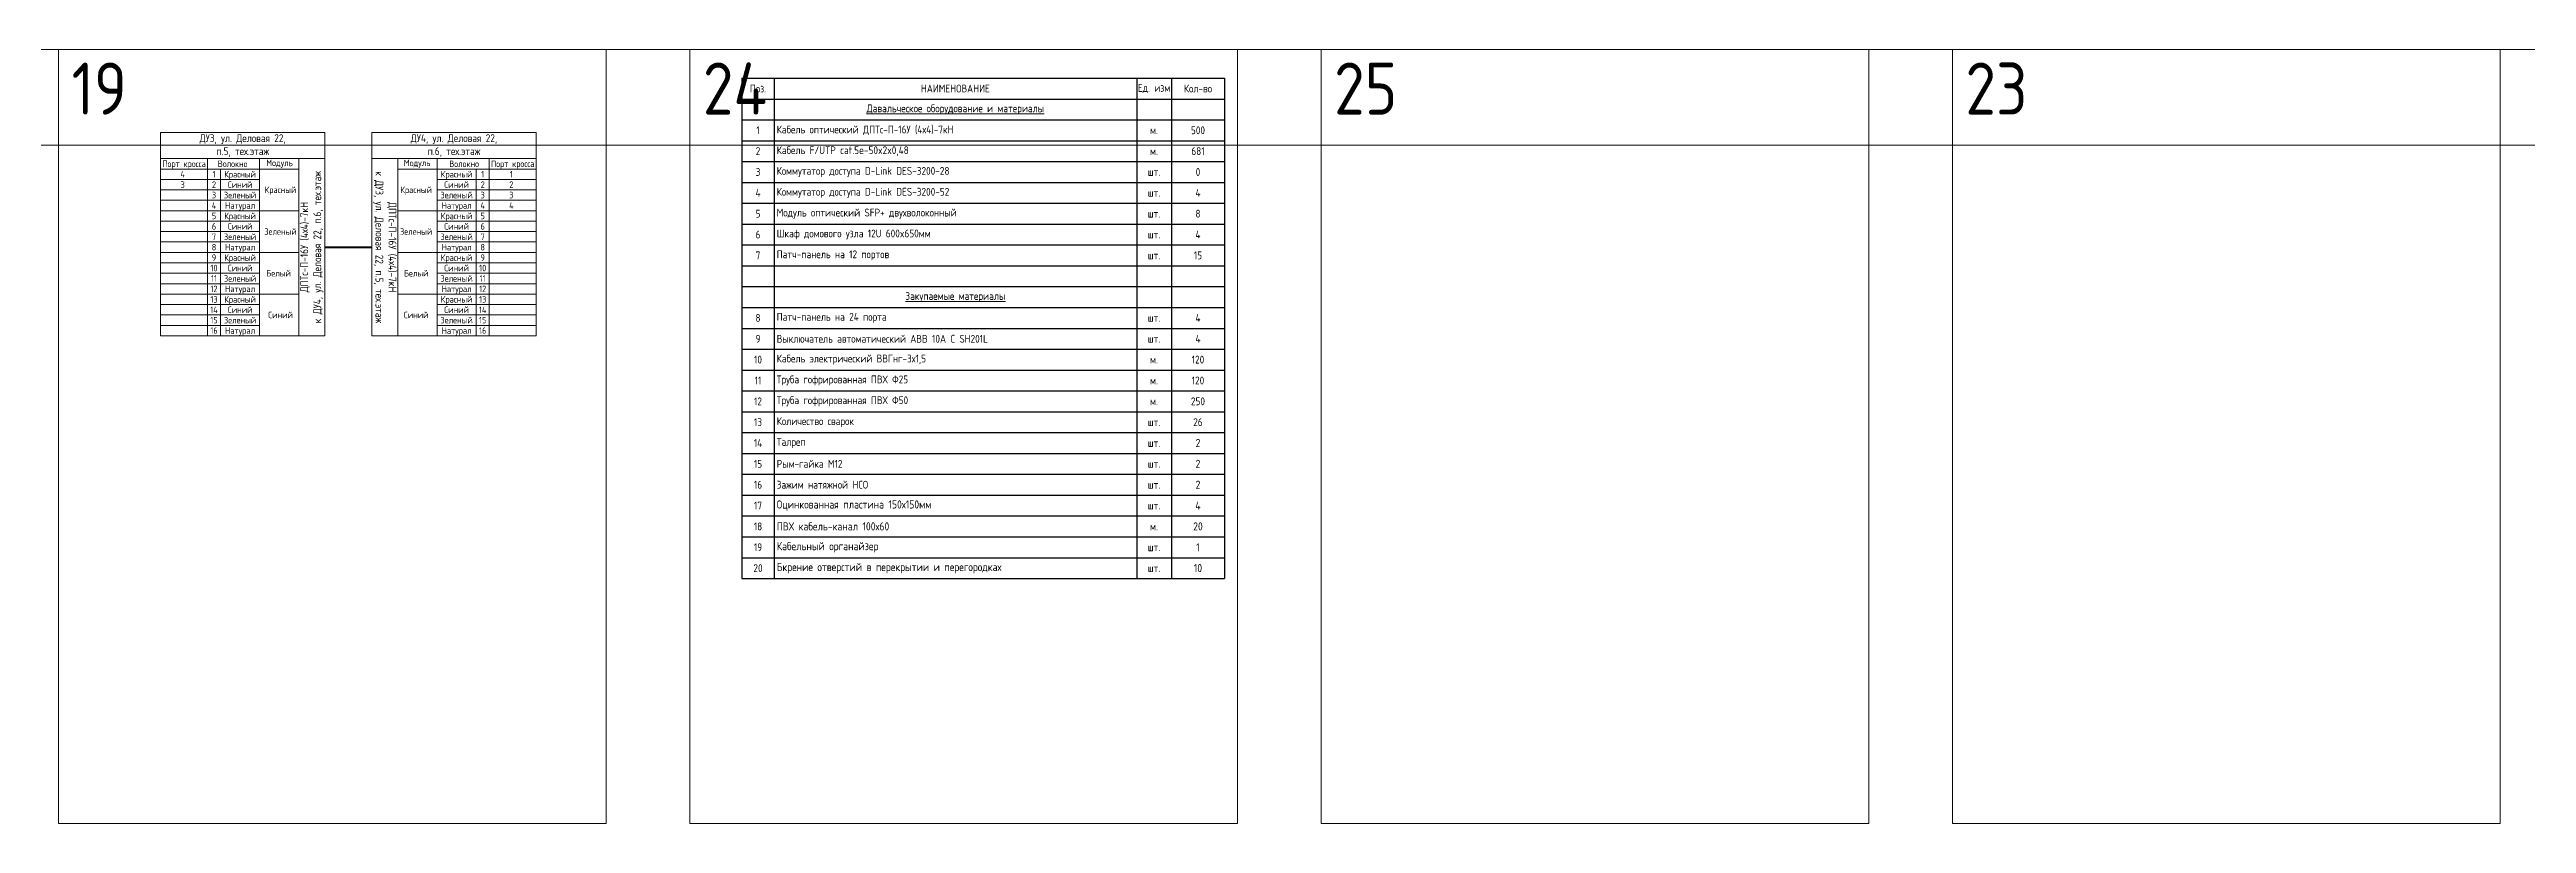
# Model space of a CAD drawing. Extents: x 6775 to 13793, y 2665 to 3972.
# Drawn here: x 10886 to 11835, y 3675 to 3972 of the extents above; entities that cross this region are included whole.
import ezdxf
from ezdxf.enums import TextEntityAlignment as Align

# ---------------------------------------------------------------- set-up
doc = ezdxf.new("R2010")
doc.units = 0
doc.header["$MEASUREMENT"] = 0
doc.layers.get('0').update_dxf_attribs({"linetype": 'CONTINUOUS'})
doc.layers.get('Defpoints').update_dxf_attribs({"linetype": 'CONTINUOUS'})
doc.layers.add('ВЭ', color=1, linetype='CONTINUOUS')
doc.styles.add('мой', font='', dxfattribs={"width": 0.9, "height": 3})
doc.styles.get('мой').set_extended_font_data('GOST Common')

# ---------------------------------------------------------------- blocks, each defined once
blk = doc.blocks.new('*T13')
at = {"layer": 'Defpoints', "color": 8, "linetype": 'ByBlock', "lineweight": 0, "transparency": 16777216}
for p, q in [((0, 0), (7018, 0)), ((0, 0), (0, -36.67)), ((242, 0), (242, -36.67)), ((484, 0), (484, -36.67)), ((726, 0), (726, -36.67)), ((968, 0), (968, -36.67)), ((1210, 0), (1210, -36.67)), ((1452, 0), (1452, -36.67)), ((1694, 0), (1694, -36.67)), ((1936, 0), (1936, -36.67)), ((2178, 0), (2178, -36.67)), ((2420, 0), (2420, -36.67)), ((2662, 0), (2662, -36.67)), ((2904, 0), (2904, -36.67)), ((3146, 0), (3146, -36.67)), ((3388, 0), (3388, -36.67)), ((3630, 0), (3630, -36.67)), ((3872, 0), (3872, -36.67)), ((4114, 0), (4114, -36.67)), ((4356, 0), (4356, -36.67)), ((4598, 0), (4598, -36.67)), ((4840, 0), (4840, -36.67)), ((5082, 0), (5082, -36.67)), ((5324, 0), (5324, -36.67)), ((5566, 0), (5566, -36.67)), ((5808, 0), (5808, -36.67)), ((6050, 0), (6050, -36.67)), ((6292, 0), (6292, -36.67)), ((6534, 0), (6534, -36.67)), ((6776, 0), (6776, -36.67)), ((0, -36.67), (7018, -36.67))]:
    blk.add_line(p, q, dxfattribs=at)
at = {"layer": 'Defpoints', "color": 0, "linetype": 'ByBlock', "lineweight": -2, "transparency": 16777216}
blk.add_line((7018, 0), (7018, -36.67), dxfattribs=at)
at = {"layer": 'Defpoints', "color": 5, "linetype": 'Continuous', "lineweight": 0, "transparency": 16777216, "char_height": 20, "width": 232, "attachment_point": 1, "style": 'мой'}
for s, insert in [('1', (5, -5)), ('2', (247, -5)), ('3', (489, -5)), ('4', (731, -5)), ('5', (973, -5)), ('6', (1215, -5)), ('7', (1457, -5)), ('8', (1699, -5)), ('9', (1941, -5)), ('10', (2183, -5)), ('11', (2425, -5)), ('12', (2667, -5)), ('13', (2909, -5)), ('14', (3151, -5)), ('16', (3393, -5)), ('17', (3635, -5)), ('18', (3877, -5)), ('19', (4119, -5)), ('{\\fGOST Common|b0|i0|c204|p34;24', (4361, -5)), ('25', (4603, -5)), ('23', (4845, -5)), ('28', (5087, -5)), ('29', (5329, -5)), ('33', (5571, -5)), ('34', (5813, -5)), ('35', (6055, -5)), ('36', (6297, -5)), ('37', (6539, -5)), ('38', (6781, -5))]:
    blk.add_mtext(s, dxfattribs=dict(at, insert=insert))
blk = doc.blocks.new('*U14')
at = {"layer": 'ВЭ', "color": 250, "linetype": 'ByBlock', "lineweight": 18}
blk.add_lwpolyline([(-105, -148.5), (105, -148.5), (105, 148.5), (-105, 148.5), (-105, -148.5)], dxfattribs=at)
blk = doc.blocks.new('*U15')
at = {"layer": 'Defpoints', "color": 0, "linetype": 'ByBlock', "lineweight": -2, "transparency": 16777216}
for p in [(4114, 0), (4356, 0), (4598, 0), (4840, 0)]:
    blk.add_blockref('*U14', p, dxfattribs=at)
blk = doc.blocks.new('*T57')
at = {"color": 0, "linetype": 'ByBlock', "lineweight": -2, "transparency": 16777216}
for p, q in [((0, 0), (185, 0)), ((0, 0), (0, -192)), ((12.31, 0), (12.31, -192)), ((151.31, 0), (151.31, -192)), ((164.61, 0), (164.61, -192)), ((185, 0), (185, -192)), ((0, -8), (185, -8)), ((0, -16), (185, -16)), ((0, -24), (185, -24)), ((0, -32), (185, -32)), ((0, -40), (185, -40)), ((0, -48), (185, -48)), ((0, -56), (185, -56)), ((0, -64), (185, -64)), ((0, -72), (185, -72)), ((0, -80), (185, -80)), ((0, -88), (185, -88)), ((0, -96), (185, -96)), ((0, -104), (185, -104)), ((0, -112), (185, -112)), ((0, -120), (185, -120)), ((0, -128), (185, -128)), ((0, -136), (185, -136)), ((0, -144), (185, -144)), ((0, -152), (185, -152)), ((0, -160), (185, -160)), ((0, -168), (185, -168)), ((0, -176), (185, -176)), ((0, -184), (185, -184)), ((0, -192), (185, -192))]:
    blk.add_line(p, q, dxfattribs=at)
at = {"color": 0, "linetype": 'Continuous', "lineweight": 18, "transparency": 16777216, "style": 'мой'}
for s, insert, char_height, width, attachment_point in [('Поз.', (6.15, -4), 3, 12.3052, 5), ('НАИМЕНОВАНИЕ', (81.81, -4), 3, 138.9985, 5), ('Ед. изм', (157.96, -4), 3, 13.3052, 5), ('Кол-во', (174.81, -4), 3, 20.3851, 5), ('1', (6.15, -20), 3, 10.3067, 5), ('Кабель оптический ДПТс-П-16У (4х4)-7кН', (13.31, -20), 3, 137, 4), ('{\\LДавальческое оборудование и материалы}', (81.81, -12), 3, 137, 5), ('500', (174.81, -20), 3, 18.3866, 5), ('2', (6.15, -28), 3, 10.3067, 5), ('Кабель F/UTP cat.5e-50x2x0,48', (13.31, -28), 3, 137, 4), ('м.', (157.96, -20), 3, 11.3067, 5), ('м.', (157.96, -28), 3, 11.3067, 5), ('681', (174.81, -28), 3, 18.3866, 5), ('3', (6.15, -36), 3, 10.3067, 5), ('Коммутатор доступа D-Link DES-3200-28', (13.31, -36), 3, 137, 4), ('шт.', (157.96, -36), 3, 11.3067, 5), ('0', (174.81, -36), 3, 18.3866, 5), ('4', (6.15, -44), 3, 10.3067, 5), ('Коммутатор доступа D-Link DES-3200-52', (13.31, -44), 3, 137, 4), ('шт.', (157.96, -44), 3, 11.3067, 5), ('4', (174.81, -44), 3, 18.3866, 5), ('5', (6.15, -52), 3, 10.3067, 5), ('Модуль оптический SFP+ двухволоконный', (13.31, -52), 3, 137, 4), ('шт.', (157.96, -52), 3, 11.3067, 5), ('8', (174.81, -52), 3, 18.3866, 5), ('6', (6.15, -60), 3, 10.3067, 5), ('Шкаф домового узла 12U 600x650мм', (13.31, -60), 3, 137, 4), ('{\\C256;Патч-панель на 12 портов}', (13.31, -68), 3, 137, 4), ('шт.', (157.96, -60), 3, 11.3067, 5), ('4', (174.81, -60), 3, 18.3866, 5), ('7', (6.15, -68), 3, 10.3067, 5), ('шт.', (157.96, -68), 3, 11.3067, 5), ('15', (174.81, -68), 3, 18.3866, 5), ('{\\LЗакупаемые материалы}', (81.81, -84), 3, 137, 5), ('8', (6.15, -92), 3, 10.3067, 5), ('{\\fGOST Common|b0|i0|c204|p34;\\C256;Патч\\fGOST Common|b0|i0|c0|p34;-\\fGOST Common|b0|i0|c204|p34;панель на 24\\fGOST Common|b0|i0|c0|p34; \\fGOST Common|b0|i0|c204|p34;порта}', (13.31, -92), 3, 137, 4), ('шт.', (157.96, -92), 3, 11.3067, 5), ('4', (174.81, -92), 3, 18.3866, 5), ('9', (6.15, -100), 3, 10.3067, 5), ('Выключатель автоматический ABB 10A C SH201L', (13.31, -100), 3, 137, 4), ('шт.', (157.96, -100), 3, 11.3067, 5), ('4', (174.81, -100), 3, 18.3866, 5), ('10', (6.15, -108), 3, 10.3067, 5), ('Кабель электрический ВВГнг-3х1,5', (13.31, -108), 3, 137, 4), ('м.', (157.96, -108), 3, 11.3067, 5), ('120', (174.81, -108), 3, 18.3866, 5), ('12', (6.15, -124), 3, 10.3067, 5), ('11', (6.15, -116), 3, 10.3067, 5), ('{\\fGOST Common|b0|i0|c204|p34;\\C256;Труба гофрированная ПВХ Ф\\fGOST Common|b0|i0|c0|p34;25}', (13.31, -116), 3, 137, 4), ('{\\fGOST Common|b0|i0|c204|p34;\\C256;Труба гофрированная ПВХ Ф\\fGOST Common|b0|i0|c0|p34;50}', (13.31, -124), 3, 137, 4), ('м.', (157.96, -116), 3, 11.3067, 5), ('м.', (157.96, -124), 3, 11.3067, 5), ('250', (174.81, -124), 3, 18.3866, 5), ('120', (174.81, -116), 3, 18.3866, 5), ('13', (6.15, -132), 3, 10.3067, 5), ('Количество сварок', (13.31, -132), 3, 137, 4), ('шт.', (157.96, -132), 3, 11.3067, 5), ('26', (174.81, -132), 3, 18.3866, 5), ('14', (6.15, -140), 3, 10.3067, 5), ('Талреп', (13.31, -140), 3, 137, 4), ('шт.', (157.96, -140), 3, 11.3067, 5), ('2', (174.81, -140), 3.12, 20.3851, 5), ('15', (6.15, -148), 3, 10.3067, 5), ('Рым-гайка М12', (13.31, -148), 3, 137, 4), ('шт.', (157.96, -148), 3, 11.3067, 5), ('2', (174.81, -148), 3.12, 20.3851, 5), ('16', (6.15, -156), 3, 10.3067, 5), ('Зажим натяжной НСО', (13.31, -156), 3, 137, 4), ('шт.', (157.96, -156), 3, 11.3067, 5), ('2', (174.81, -156), 3.12, 20.3851, 5), ('18', (6.15, -172), 3, 10.3067, 5), ('17', (6.15, -164), 3, 10.3067, 5), ('Оцинкованная пластина 150х150мм', (13.31, -164), 3.125, 137, 4), ('{\\fGOST Common|b0|i0|c204|p34;\\C7;ПВХ кабель-канал 100х60}', (13.31, -172), 3.125, 137, 4), ('шт.', (157.96, -164), 3, 11.3067, 5), ('20', (174.81, -172), 3.125, 20.3851, 5), ('4', (174.81, -164), 3.12, 20.3851, 5), ('19', (6.15, -180), 3, 10.3067, 5), ('{\\fGOST Common|b0|i0|c204|p34;\\C7;Кабельный органайзер\\P}', (13.31, -180), 3.125, 137, 4), ('шт.', (157.96, -180), 3, 11.3067, 5), ('м.', (157.96, -172), 3, 11.3067, 5), ('1', (174.81, -180), 3.12, 20.3851, 5), ('20', (6.15, -188), 3, 10.3067, 5), ('{\\fGOST Common|b0|i0|c204|p34;Бкрение отверстий в перекрытии и перегородках}', (13.31, -188), 3.125, 137, 4), ('шт.', (157.96, -188), 3, 11.3067, 5), ('10', (174.81, -188), 3.125, 20.3851, 5)]:
    blk.add_mtext(s, dxfattribs=dict(at, insert=insert, char_height=char_height, width=width, attachment_point=attachment_point))
blk = doc.blocks.new('*U180')
at = {"color": 7, "linetype": 'Continuous', "lineweight": 20}
blk.add_lwpolyline([(8, -1.5), (8, 2.5), (-7, 2.5), (-7, -1.5)], close=True, dxfattribs=at)
blk = doc.blocks.new('*U181')
at = {"color": 0, "linetype": 'ByBlock', "lineweight": -2, "transparency": 16777216}
for p in [(0, 0), (0, -4), (0, -8), (0, -12), (0, -16), (0, -20), (0, -24), (0, -28), (0, -32), (0, -36), (0, -40), (0, -44), (0, -48), (0, -52), (0, -56), (0, -60)]:
    blk.add_blockref('*U180', p, dxfattribs=at)
blk = doc.blocks.new('*U182')
at = {"color": 7, "linetype": 'Continuous', "lineweight": 20}
blk.add_lwpolyline([(-1, -2.5), (-1, 1.5), (-6, 1.5), (-6, -2.5)], close=True, dxfattribs=at)
blk = doc.blocks.new('*U185')
at = {"color": 0, "linetype": 'ByBlock', "lineweight": -2, "transparency": 16777216}
for p in [(0, 0), (0, -4), (0, -8), (0, -12), (0, -16), (0, -20), (0, -24), (0, -28), (0, -32), (0, -36), (0, -40), (0, -44), (0, -48), (0, -52), (0, -56), (0, -60)]:
    blk.add_blockref('*U182', p, dxfattribs=at)
blk = doc.blocks.new('*U186')
at = {"color": 7, "linetype": 'Continuous', "lineweight": 20}
blk.add_lwpolyline([(8, -1.5), (8, 2.5), (-10, 2.5), (-10, -1.5)], close=True, dxfattribs=at)
blk = doc.blocks.new('*U187')
at = {"color": 0, "linetype": 'ByBlock', "lineweight": -2, "transparency": 16777216}
for p in [(0, 0), (0, -4), (0, -8), (0, -12), (0, -16), (0, -20), (0, -24), (0, -28), (0, -32), (0, -36), (0, -40), (0, -44), (0, -48), (0, -52), (0, -56), (0, -60), (0, -64)]:
    blk.add_blockref('*U186', p, dxfattribs=at)
blk = doc.blocks.new('*U172')
at = {"color": 7, "linetype": 'Continuous', "lineweight": 20}
blk.add_lwpolyline([(8, -1.5), (8, 2.5), (-7, 2.5), (-7, -1.5)], close=True, dxfattribs=at)
blk = doc.blocks.new('*U173')
at = {"color": 0, "linetype": 'ByBlock', "lineweight": -2, "transparency": 16777216}
for p in [(0, 0), (0, -4), (0, -8), (0, -12), (0, -16), (0, -20), (0, -24), (0, -28), (0, -32), (0, -36), (0, -40), (0, -44), (0, -48), (0, -52), (0, -56), (0, -60)]:
    blk.add_blockref('*U172', p, dxfattribs=at)
blk = doc.blocks.new('*U174')
at = {"color": 7, "linetype": 'Continuous', "lineweight": 20}
blk.add_lwpolyline([(-1, -2.5), (-1, 1.5), (-6, 1.5), (-6, -2.5)], close=True, dxfattribs=at)
blk = doc.blocks.new('*U175')
at = {"color": 0, "linetype": 'ByBlock', "lineweight": -2, "transparency": 16777216}
for p in [(0, 0), (0, -4), (0, -8), (0, -12), (0, -16), (0, -20), (0, -24), (0, -28), (0, -32), (0, -36), (0, -40), (0, -44), (0, -48), (0, -52), (0, -56), (0, -60)]:
    blk.add_blockref('*U174', p, dxfattribs=at)
blk = doc.blocks.new('*U176')
at = {"color": 7, "linetype": 'Continuous', "lineweight": 20}
blk.add_lwpolyline([(8, -1.5), (8, 2.5), (-10, 2.5), (-10, -1.5)], close=True, dxfattribs=at)
blk = doc.blocks.new('*U177')
at = {"color": 0, "linetype": 'ByBlock', "lineweight": -2, "transparency": 16777216}
for p in [(0, 0), (0, -4), (0, -8), (0, -12), (0, -16), (0, -20), (0, -24), (0, -28), (0, -32), (0, -36), (0, -40), (0, -44), (0, -48), (0, -52), (0, -56), (0, -60), (0, -64)]:
    blk.add_blockref('*U176', p, dxfattribs=at)
blk = doc.blocks.new('*U178')
at = {"color": 7, "linetype": 'Continuous', "lineweight": 15}
blk.add_lwpolyline([(7.5, 8), (-7.5, 8), (-7.5, -8), (7.5, -8)], close=True, dxfattribs=at)
blk = doc.blocks.new('*U179')
at = {"color": 0, "linetype": 'ByBlock', "lineweight": -2, "transparency": 16777216}
for p in [(0, 0), (0, -16), (0, -32), (0, -48)]:
    blk.add_blockref('*U178', p, dxfattribs=at)
blk = doc.blocks.new('*U183')
at = {"color": 7, "linetype": 'Continuous', "lineweight": 15}
blk.add_lwpolyline([(7.5, 8), (-7.5, 8), (-7.5, -8), (7.5, -8)], close=True, dxfattribs=at)
blk = doc.blocks.new('*U184')
at = {"color": 0, "linetype": 'ByBlock', "lineweight": -2, "transparency": 16777216}
for p in [(0, 0), (0, -16), (0, -32), (0, -48)]:
    blk.add_blockref('*U183', p, dxfattribs=at)

msp = doc.modelspace()

# ---------------------------------------------------------------- linework, layer by layer
at = {"color": 7, "linetype": 'Continuous', "lineweight": 15}
for points in [[(10928.1, 3930.14), (10991.1, 3930.14), (10991.1, 3940.14), (10928.1, 3940.14)], [(11072.1, 3930.14), (11009.1, 3930.14), (11009.1, 3940.14), (11072.1, 3940.14)], [(10966.1, 3930.14), (10981.1, 3930.14), (10981.1, 3926.14), (10966.1, 3926.14)], [(10981.1, 3930.14), (10991.1, 3930.14), (10991.1, 3862.14), (10981.1, 3862.14)], [(11019.1, 3930.14), (11009.1, 3930.14), (11009.1, 3862.14), (11019.1, 3862.14)], [(11034.1, 3930.14), (11019.1, 3930.14), (11019.1, 3926.14), (11034.1, 3926.14)]]:
    msp.add_lwpolyline(points, close=True, dxfattribs=at)
at = {"color": 7, "linetype": 'Continuous', "lineweight": 40}
msp.add_lwpolyline([(10991.1, 3896.14), (11009.1, 3896.14)], dxfattribs=at)

# ---------------------------------------------------------------- block references
for name, p in [('*T13', (6775, 3972)), ('*T57', (11151, 3961))]:
    msp.add_blockref(name, p)
at = {"color": 7, "linetype": 'Continuous', "lineweight": 15}
for name, p in [('*U187', (10938.1, 3927.64)), ('*U185', (10952.1, 3924.64)), ('*U181', (10958.1, 3923.64)), ('*U179', (10973.6, 3918.14)), ('*U184', (11026.6, 3918.14))]:
    msp.add_blockref(name, p, dxfattribs=at)
at = {"color": 7, "linetype": 'Continuous', "lineweight": 15, "xscale": -1}
for name, p in [('*U173', (11042.1, 3923.64)), ('*U175', (11048.1, 3924.64)), ('*U177', (11062.1, 3927.64))]:
    msp.add_blockref(name, p, dxfattribs=at)
at = {"layer": 'Defpoints'}
msp.add_blockref('*U15', (6880, 3823.5), dxfattribs=at)

# ---------------------------------------------------------------- texts
at = {"color": 7, "style": 'мой', "width": 0.9}
for s, rotation, p in [('Порт кросса', 359.86157, (10937.1, 3928.14)), ('4', 359.86157, (10936.6, 3924.14)), ('Красный', 0.13843, (10958.6, 3924.14)), ('Красный', 0.13843, (11041.6, 3924.14)), ('Порт кросса', 0.13843, (11063.1, 3928.14)), ('1', 359.86157, (11062.6, 3924.14)), ('3', 359.86157, (10936.6, 3920.14)), ('Зеленый', 0.13843, (10958.6, 3916.14)), ('Натурал', 0.13843, (10958.6, 3912.14)), ('Синий', 0.13843, (10958.6, 3920.14)), ('Красный', 359.86157, (10974.1, 3918.14)), ('Красный', 0.13843, (11026.1, 3918.14)), ('Зеленый', 0.13843, (11041.6, 3916.14)), ('Натурал', 0.13843, (11041.6, 3912.14)), ('Синий', 0.13843, (11041.6, 3920.14)), ('4', 359.86157, (11062.6, 3912.14)), ('3', 359.86157, (11062.6, 3916.14)), ('2', 359.86157, (11062.6, 3920.14)), ('Красный', 0.13843, (10958.6, 3908.14)), ('Синий', 0.13843, (10958.6, 3904.14)), ('Зеленый', 359.86157, (10974.1, 3902.14)), ('Зеленый', 0.13843, (11026.1, 3902.14)), ('Красный', 0.13843, (11041.6, 3908.14)), ('Синий', 0.13843, (11041.6, 3904.14)), ('Зеленый', 0.13843, (10958.6, 3900.14)), ('Красный', 0.13843, (10958.6, 3892.14)), ('Натурал', 0.13843, (10958.6, 3896.14)), ('Зеленый', 0.13843, (11041.6, 3900.14)), ('Красный', 0.13843, (11041.6, 3892.14)), ('Натурал', 0.13843, (11041.6, 3896.14)), ('Зеленый', 0.13843, (10958.6, 3884.14)), ('Синий', 0.13843, (10958.6, 3888.14)), ('Белый ', 359.86157, (10974.1, 3886.14)), ('Белый ', 0.13843, (11026.87, 3886.15)), ('Зеленый', 0.13843, (11041.6, 3884.14)), ('Синий', 0.13843, (11041.6, 3888.14)), ('Красный', 0.13843, (10958.6, 3876.14)), ('Натурал', 0.13843, (10958.6, 3880.14)), ('Красный', 0.13843, (11041.6, 3876.14)), ('Натурал', 0.13843, (11041.6, 3880.14)), ('Зеленый', 0.13843, (10958.6, 3868.14)), ('Натурал', 0.13843, (10958.6, 3864.14)), ('Синий', 0.13843, (10958.6, 3872.14)), ('Синий', 359.86157, (10974.1, 3870.14)), ('Синий', 0.13843, (11026.1, 3870.14)), ('Зеленый', 0.13843, (11041.6, 3868.14)), ('Натурал', 0.13843, (11041.6, 3864.14)), ('Синий', 0.13843, (11041.6, 3872.14))]:
    msp.add_text(s, height=2.5, rotation=rotation, dxfattribs=at).set_placement(p, align=Align.MIDDLE_CENTER)
for s, rotation, p in [('1', 359.86157, (10948.6, 3924.14)), ('Волокно', 359.86157, (10955.73, 3928.14)), ('Модуль', 359.86157, (10973.73, 3928.14)), ('Модуль', 0.13843, (11026.47, 3928.14)), ('Волокно', 0.13843, (11044.47, 3928.14)), ('1', 0.13843, (11051.6, 3924.14)), ('4', 359.86157, (10948.6, 3912.14)), ('3', 359.86157, (10948.6, 3916.14)), ('2', 359.86157, (10948.6, 3920.14)), ('4', 0.13843, (11051.6, 3912.14)), ('3', 0.13843, (11051.6, 3916.14)), ('2', 0.13843, (11051.6, 3920.14)), ('5', 359.86157, (10948.6, 3908.14)), ('6', 359.86157, (10948.6, 3904.14)), ('5', 0.13843, (11051.6, 3908.14)), ('6', 0.13843, (11051.6, 3904.14)), ('7', 359.86157, (10948.6, 3900.14)), ('9', 359.86157, (10948.6, 3892.14)), ('8', 359.86157, (10948.6, 3896.14)), ('7', 0.13843, (11051.6, 3900.14)), ('9', 0.13843, (11051.6, 3892.14)), ('8', 0.13843, (11051.6, 3896.14)), ('10', 359.86157, (10948.6, 3888.14)), ('11', 359.86157, (10948.6, 3884.14)), ('10', 0.13843, (11051.6, 3888.14)), ('11', 0.13843, (11051.6, 3884.14)), ('13', 359.86157, (10948.6, 3876.14)), ('12', 359.86157, (10948.6, 3880.14)), ('13', 0.13843, (11051.6, 3876.14)), ('12', 0.13843, (11051.6, 3880.14)), ('14', 359.86157, (10948.6, 3872.14)), ('15', 359.86157, (10948.6, 3868.14)), ('16', 359.86157, (10948.6, 3864.14)), ('14', 0.13843, (11051.6, 3872.14)), ('15', 0.13843, (11051.6, 3868.14)), ('16', 0.13843, (11051.6, 3864.14))]:
    msp.add_text(s, height=2.5, rotation=rotation, dxfattribs=at).set_placement(p, align=Align.MIDDLE)
at = {"color": 7, "linetype": 'Continuous', "lineweight": 20, "char_height": 3, "width": 63, "attachment_point": 5, "style": 'мой'}
for s, insert in [('{\\fGOST Common|b0|i0|c204|p34;ДУ3}, {\\fGOST Common|b0|i0|c204|p34;ул. Деловая 22}, \\P{\\fGOST Common|b0|i0|c204|p34;п}.{\\fGOST Common|b0|i0|c204|p34;5}, {\\fGOST Common|b0|i0|c204|p34;тех.этаж}', (10959.6, 3935.14)), ('{\\fGOST Common|b0|i0|c204|p34;ДУ4}, {\\fGOST Common|b0|i0|c204|p34;ул. Деловая 22}, \\P{\\fGOST Common|b0|i0|c204|p34;п}.{\\fGOST Common|b0|i0|c204|p34;6}, {\\fGOST Common|b0|i0|c204|p34;тех.этаж}', (11040.6, 3935.14))]:
    msp.add_mtext(s, dxfattribs=dict(at, insert=insert))
at = {"color": 7, "linetype": 'Continuous', "lineweight": 20, "char_height": 3, "width": 68, "attachment_point": 5, "style": 'мой'}
for s, insert, rotation in [('{\\fGOST Common|b0|i0|c204|p34;ДПТс-П-16У (4х4)-7кН }\\P{\\fGOST Common|b0|i0|c204|p34;к ДУ4}, {\\fGOST Common|b0|i0|c204|p34;ул. Деловая 22}, {\\fGOST Common|b0|i0|c204|p34;п}.{\\fGOST Common|b0|i0|c204|p34;6}, {\\fGOST Common|b0|i0|c204|p34;тех.этаж}', (10986.1, 3896.14), 90), ('{\\fGOST Common|b0|i0|c204|p34;ДПТс-П-16У (4х4)-7кН }\\P{\\fGOST Common|b0|i0|c204|p34;к ДУ3}, {\\fGOST Common|b0|i0|c204|p34;ул. Деловая 22}, {\\fGOST Common|b0|i0|c204|p34;п}.{\\fGOST Common|b0|i0|c204|p34;5}, {\\fGOST Common|b0|i0|c204|p34;тех.этаж}', (11014.1, 3896.14), 270)]:
    msp.add_mtext(s, dxfattribs=dict(at, insert=insert, rotation=rotation))

doc.saveas('drawing.dxf')
